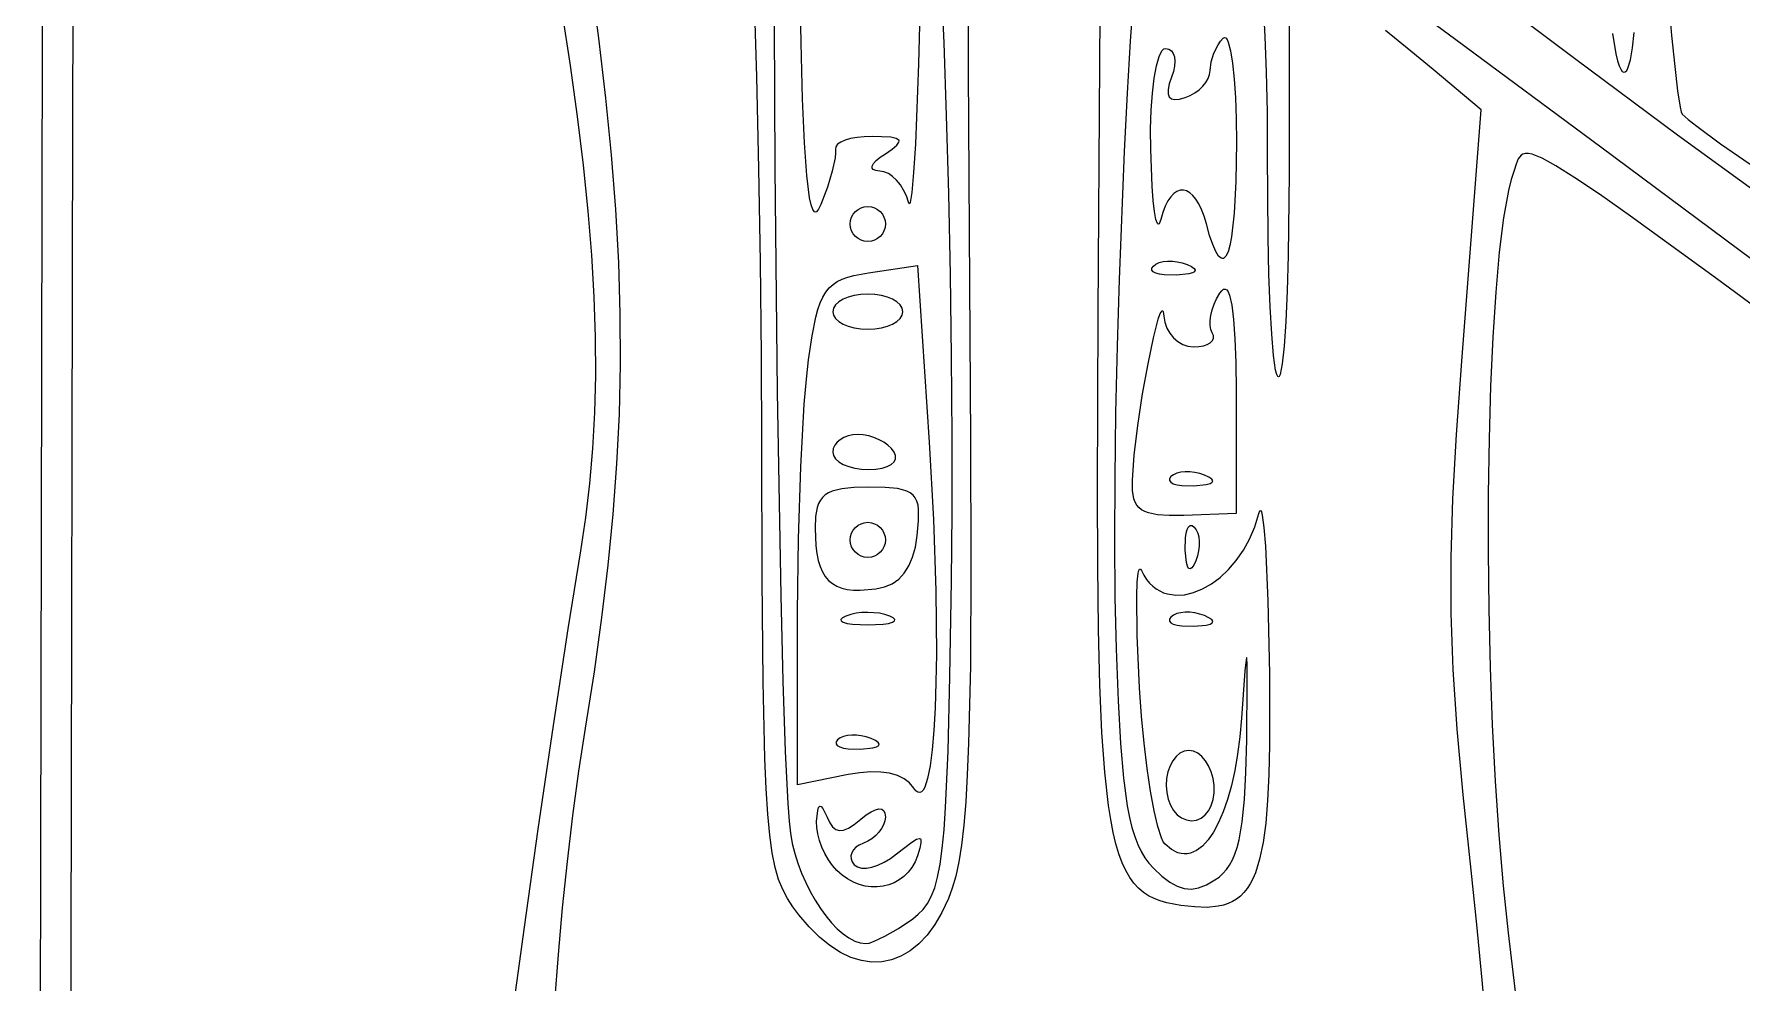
# Model space of a CAD drawing. Header units: millimetres. Extents: x -4.58 to 1.11, y 0.34 to 8.32.
# Drawn here: x -4.583 to -3.502, y 2.62 to 3.22 of the extents above; entities that cross this region are included whole.
import ezdxf

# ---------------------------------------------------------------- set-up
doc = ezdxf.new("R2010")
doc.units = ezdxf.units.MM

msp = doc.modelspace()

# ---------------------------------------------------------------- linework, layer by layer
at = {"flags": 128}
for points in [[(-4.477778, 0.342028), (-4.583333, 0.345181), (-4.581667, 1.453139), (-4.574238, 5.087635)], [(-4.555178, 4.163361), (-4.557265, 3.699306), (-4.559005, 3.167814), (-4.560211, 2.636411), (-4.560695, 2.172624), (-4.560608, 1.987188), (-4.56027, 1.843978), (-4.559659, 1.751435), (-4.559243, 1.726802), (-4.55875, 1.718), (-4.557207, 1.717298), (-4.554058, 1.716617), (-4.543286, 1.715329), (-4.527129, 1.714164), (-4.50628, 1.713151), (-4.481431, 1.712317), (-4.453275, 1.711689), (-4.389819, 1.711167), (-4.227778, 1.711236), (-4.208333, 1.792347)], [(-3.8873, 3.244225), (-3.889395, 3.215793), (-3.891406, 3.182696), (-3.893288, 3.14588), (-3.89649, 3.064873), (-3.89772, 3.022573), (-3.898645, 2.980335), (-3.899218, 2.939105), (-3.899396, 2.899829), (-3.899135, 2.863451), (-3.898389, 2.830917), (-3.897112, 2.798184), (-3.895583, 2.771169), (-3.893687, 2.749214), (-3.891314, 2.731658), (-3.889913, 2.724323), (-3.888351, 2.717841), (-3.886612, 2.712128), (-3.884684, 2.707102), (-3.882552, 2.702681), (-3.880202, 2.698783), (-3.87762, 2.695324), (-3.874792, 2.692222), (-3.869365, 2.687152), (-3.864393, 2.683317), (-3.859729, 2.68069), (-3.855227, 2.679243), (-3.85074, 2.678947), (-3.846122, 2.679773), (-3.841225, 2.681694), (-3.835903, 2.684681), (-3.833205, 2.686575), (-3.830747, 2.688747), (-3.828518, 2.691241), (-3.826507, 2.694102), (-3.824705, 2.697374), (-3.823101, 2.701103), (-3.821685, 2.705334), (-3.820446, 2.710111), (-3.818462, 2.721483), (-3.817065, 2.735579), (-3.816174, 2.752757), (-3.815708, 2.773375), (-3.815356, 2.810995), (-3.815418, 2.821019), (-3.815668, 2.825311), (-3.815763, 2.825499), (-3.815872, 2.825336), (-3.816131, 2.823964), (-3.816827, 2.817072), (-3.819014, 2.787028), (-3.820036, 2.775308), (-3.821455, 2.764273), (-3.823243, 2.753969), (-3.825371, 2.744441), (-3.827811, 2.735735), (-3.830537, 2.727898), (-3.83352, 2.720974), (-3.836733, 2.71501), (-3.840146, 2.710052), (-3.843734, 2.706145), (-3.847467, 2.703335), (-3.851319, 2.701668), (-3.85328, 2.701278), (-3.85526, 2.70119), (-3.857256, 2.701411), (-3.859264, 2.701947), (-3.863302, 2.703984), (-3.867347, 2.707347), (-3.868481, 2.708911), (-3.869636, 2.711327), (-3.87198, 2.718517), (-3.874313, 2.72851), (-3.876568, 2.740901), (-3.878679, 2.755284), (-3.88058, 2.771252), (-3.882204, 2.788399), (-3.883486, 2.806319), (-3.885029, 2.839442), (-3.885328, 2.864479), (-3.885023, 2.873204), (-3.884422, 2.878995), (-3.884011, 2.880695), (-3.883528, 2.881547), (-3.882973, 2.881513), (-3.882347, 2.880556), (-3.880818, 2.877614), (-3.879113, 2.874996), (-3.877242, 2.872696), (-3.87522, 2.870707), (-3.873059, 2.869024), (-3.870771, 2.86764), (-3.868369, 2.866549), (-3.865866, 2.865745), (-3.860605, 2.864974), (-3.855089, 2.865277), (-3.849419, 2.866607), (-3.843694, 2.868913), (-3.838017, 2.872148), (-3.832487, 2.876261), (-3.827206, 2.881205), (-3.822273, 2.886931), (-3.81779, 2.893388), (-3.813856, 2.900529), (-3.810573, 2.908305), (-3.808042, 2.916667), (-3.807479, 2.918289), (-3.806919, 2.918607), (-3.806365, 2.917673), (-3.805821, 2.915539), (-3.804774, 2.907879), (-3.803807, 2.896042), (-3.802223, 2.861503), (-3.801292, 2.81525), (-3.801265, 2.770343), (-3.801695, 2.751551), (-3.802484, 2.735035), (-3.803679, 2.720667), (-3.805331, 2.708323), (-3.807485, 2.697876), (-3.810191, 2.689203), (-3.811766, 2.685492), (-3.813496, 2.682177), (-3.815388, 2.679243), (-3.817448, 2.676673), (-3.819682, 2.674452), (-3.822096, 2.672565), (-3.824696, 2.670996), (-3.827487, 2.669729), (-3.830476, 2.668748), (-3.833669, 2.668037), (-3.840691, 2.667366), (-3.8486, 2.66759), (-3.857444, 2.668583), (-3.86633, 2.670262), (-3.870386, 2.671428), (-3.874193, 2.672882), (-3.877759, 2.674675), (-3.881092, 2.676862), (-3.884198, 2.679493), (-3.887084, 2.682623), (-3.889759, 2.686303), (-3.89223, 2.690586), (-3.894503, 2.695524), (-3.896587, 2.701171), (-3.898488, 2.707578), (-3.900213, 2.714798), (-3.901771, 2.722884), (-3.903168, 2.731889), (-3.90551, 2.752863), (-3.907298, 2.778141), (-3.908589, 2.808143), (-3.909442, 2.84329), (-3.909917, 2.884003), (-3.910071, 2.930701), (-3.909653, 3.043736), (-3.907694, 3.359708)], [(-3.991771, 3.308512), (-3.992007, 3.197449), (-3.991222, 3.061819), (-3.990462, 2.963325), (-3.990243, 2.88352), (-3.99064, 2.820186), (-3.991731, 2.771104), (-3.99256, 2.751215), (-3.99359, 2.734056), (-3.994832, 2.719351), (-3.996294, 2.706823), (-3.997987, 2.696195), (-3.99992, 2.687188), (-4.002101, 2.679525), (-4.004542, 2.672931), (-4.008643, 2.66416), (-4.013151, 2.656455), (-4.018032, 2.649819), (-4.023249, 2.644256), (-4.028767, 2.63977), (-4.034551, 2.636365), (-4.040566, 2.634044), (-4.046774, 2.632813), (-4.053142, 2.632673), (-4.059634, 2.63363), (-4.066214, 2.635687), (-4.072846, 2.638849), (-4.079496, 2.643118), (-4.086128, 2.648499), (-4.092706, 2.654995), (-4.099194, 2.662611), (-4.103049, 2.66773), (-4.10645, 2.67293), (-4.109426, 2.678578), (-4.112006, 2.685042), (-4.114219, 2.692688), (-4.116093, 2.701884), (-4.117659, 2.712996), (-4.118944, 2.726392), (-4.119979, 2.742439), (-4.12079, 2.761504), (-4.121862, 2.810154), (-4.122392, 2.875281), (-4.122611, 2.959819), (-4.122898, 3.016708), (-4.123564, 3.075698), (-4.124566, 3.135076), (-4.125861, 3.193127), (-4.127406, 3.248137)], [(-3.818195, 3.316279), (-3.683319, 3.216667), (-3.591441, 3.148838), (-3.486752, 3.070934)], [(-4.115055, 3.272694), (-4.114398, 3.135266), (-4.112889, 2.993625), (-4.110662, 2.864852), (-4.10932, 2.810629), (-4.107849, 2.766029), (-4.106264, 2.733186), (-4.105435, 2.721841), (-4.104583, 2.714236), (-4.103393, 2.707879), (-4.101787, 2.701527), (-4.099801, 2.695237), (-4.097475, 2.689064), (-4.094846, 2.683063), (-4.091953, 2.677292), (-4.088835, 2.671805), (-4.085528, 2.666658), (-4.082071, 2.661908), (-4.078503, 2.65761), (-4.074862, 2.65382), (-4.071185, 2.650594), (-4.067511, 2.647987), (-4.063878, 2.646056), (-4.060325, 2.644857), (-4.056889, 2.644444), (-4.0548, 2.644766), (-4.052002, 2.645687), (-4.044762, 2.649069), (-4.036145, 2.654077), (-4.027125, 2.660194)], [(-4.021847, 3.266667), (-4.023395, 3.20133), (-4.025424, 3.150747), (-4.026537, 3.132553), (-4.027671, 3.119928), (-4.028795, 3.113498), (-4.029343, 3.112802), (-4.029875, 3.113889), (-4.031166, 3.117798), (-4.032885, 3.121451), (-4.034959, 3.124768), (-4.037312, 3.127668), (-4.039872, 3.130072), (-4.042562, 3.131899), (-4.045311, 3.133068), (-4.048042, 3.1335), (-4.050476, 3.13374), (-4.052066, 3.134366), (-4.052821, 3.135347), (-4.052753, 3.136649), (-4.051872, 3.138242), (-4.050186, 3.140094), (-4.047707, 3.142172), (-4.044444, 3.144444), (-4.040105, 3.147409), (-4.037219, 3.149809), (-4.035829, 3.151697), (-4.035707, 3.152466), (-4.035976, 3.153128), (-4.037702, 3.154158), (-4.04105, 3.154839), (-4.052778, 3.155375), (-4.057764, 3.155241), (-4.062348, 3.154787), (-4.066434, 3.154047), (-4.069925, 3.153054), (-4.072727, 3.151842), (-4.074745, 3.150443), (-4.075881, 3.148892), (-4.076042, 3.147222), (-4.075915, 3.145004), (-4.076228, 3.141882), (-4.078024, 3.133503), (-4.081128, 3.123234), (-4.085236, 3.112222), (-4.086678, 3.109275), (-4.088022, 3.107748), (-4.088659, 3.107529), (-4.089272, 3.107679), (-4.090431, 3.109109), (-4.091503, 3.112077), (-4.092491, 3.116623), (-4.094233, 3.130608), (-4.095683, 3.15138), (-4.096873, 3.179257), (-4.09783, 3.214557), (-4.098583, 3.257597)], [(-3.788889, 3.268181), (-3.788889, 3.132236), (-3.789447, 3.080006), (-3.7901, 3.057573), (-3.790965, 3.038299), (-3.792013, 3.022712), (-3.793213, 3.011342), (-3.794538, 3.004715), (-3.795238, 3.003346), (-3.795596, 3.003176), (-3.795958, 3.003361), (-3.796676, 3.004775), (-3.797368, 3.00751), (-3.798662, 3.016654), (-3.799814, 3.030216), (-3.800797, 3.04762), (-3.801584, 3.068287), (-3.802148, 3.09164), (-3.8025, 3.144097), (-3.8026, 3.170952), (-3.803093, 3.196004), (-3.80394, 3.218707), (-3.805101, 3.23851)], [(-3.550815, 3.26771), (-3.546682, 3.219282), (-3.544721, 3.199697), (-3.542906, 3.184322), (-3.541295, 3.173998), (-3.540583, 3.170994), (-3.539944, 3.169569), (-3.536194, 3.1662), (-3.530747, 3.161837), (-3.515774, 3.150795), (-3.49705, 3.137774)], [(-4.231257, 3.25741), (-4.225976, 3.21754), (-4.221564, 3.179717), (-4.218015, 3.143655), (-4.215324, 3.109065), (-4.213485, 3.075659), (-4.212495, 3.043149), (-4.212347, 3.011248), (-4.213036, 2.979667), (-4.214558, 2.948119), (-4.216907, 2.916316), (-4.220078, 2.883969), (-4.224066, 2.850791), (-4.228866, 2.816495), (-4.234472, 2.780792), (-4.238661, 2.753639), (-4.242491, 2.725417), (-4.245947, 2.696437), (-4.249017, 2.667008), (-4.251688, 2.637441), (-4.253947, 2.608045)], [(-4.027125, 2.660194), (-4.023627, 2.66298), (-4.020515, 2.666086), (-4.017763, 2.669746), (-4.015344, 2.674195), (-4.013231, 2.679664), (-4.011398, 2.68639), (-4.009817, 2.694603), (-4.008462, 2.70454), (-4.007305, 2.716433), (-4.006321, 2.730515), (-4.004762, 2.766185), (-4.003569, 2.813418), (-4.002528, 2.874083), (-4.002117, 2.917626), (-4.002116, 2.965481), (-4.002498, 3.016085), (-4.003236, 3.067872), (-4.004302, 3.119277), (-4.005668, 3.168736), (-4.007308, 3.214684), (-4.009194, 3.255556)], [(-3.490653, 3.118208), (-3.542963, 3.156141), (-3.608145, 3.204648), (-3.6834, 3.261578)], [(-4.292028, 2.515375), (-4.272972, 2.654903), (-4.264254, 2.716866), (-4.254609, 2.782422), (-4.245212, 2.843756), (-4.237236, 2.893056), (-4.23401, 2.914218), (-4.231441, 2.93577), (-4.229538, 2.957837), (-4.228311, 2.980545), (-4.227768, 3.004019), (-4.227918, 3.028386), (-4.22877, 3.053772), (-4.230333, 3.080302), (-4.232617, 3.108103), (-4.235629, 3.1373), (-4.239379, 3.16802), (-4.243877, 3.200388), (-4.24913, 3.23453)], [(-3.663471, 2.586093), (-3.666554, 2.621259), (-3.669959, 2.656557), (-3.673611, 2.690986), (-3.678662, 2.738581), (-3.682411, 2.780234), (-3.684895, 2.81787), (-3.686148, 2.853415), (-3.686206, 2.888795), (-3.685105, 2.925937), (-3.682881, 2.966766), (-3.679569, 3.013208), (-3.667306, 3.172222), (-3.697542, 3.197778), (-3.711691, 3.209477), (-3.72787, 3.222422)], [(-3.841222, 3.1), (-3.842653, 3.104833), (-3.844242, 3.109056), (-3.845966, 3.112665), (-3.847803, 3.115659), (-3.849727, 3.118035), (-3.851718, 3.119791), (-3.85375, 3.120926), (-3.855802, 3.121436), (-3.857849, 3.121319), (-3.859869, 3.120574), (-3.861839, 3.119198), (-3.863734, 3.117189), (-3.865532, 3.114545), (-3.86721, 3.111263), (-3.868744, 3.107341), (-3.870111, 3.102778), (-3.871161, 3.100176), (-3.871681, 3.099897), (-3.872191, 3.100269), (-3.873174, 3.102875), (-3.874085, 3.107812), (-3.874897, 3.114898), (-3.875586, 3.12395), (-3.876486, 3.147222), (-3.876525, 3.160056), (-3.876137, 3.172029), (-3.87536, 3.182879), (-3.874234, 3.192344), (-3.872798, 3.200161), (-3.87109, 3.20607), (-3.870146, 3.208226), (-3.869149, 3.209807), (-3.868103, 3.21078), (-3.867014, 3.211111), (-3.864995, 3.210739), (-3.863387, 3.209674), (-3.862204, 3.207991), (-3.861464, 3.205764), (-3.861181, 3.203068), (-3.861371, 3.199978), (-3.862051, 3.19657), (-3.863236, 3.192917), (-3.86468, 3.188624), (-3.865415, 3.185115), (-3.865433, 3.182379), (-3.864727, 3.180406), (-3.863292, 3.179188), (-3.861121, 3.178714), (-3.858206, 3.178974), (-3.854542, 3.179958), (-3.851397, 3.181254), (-3.848463, 3.182937), (-3.845805, 3.184937), (-3.843486, 3.187184), (-3.841571, 3.189606), (-3.840124, 3.192134), (-3.839208, 3.194696), (-3.838889, 3.197222), (-3.838231, 3.202548), (-3.836441, 3.208163), (-3.833791, 3.213398), (-3.83223, 3.215664), (-3.830556, 3.217583), (-3.829707, 3.218048), (-3.828882, 3.217745), (-3.828085, 3.21671), (-3.82732, 3.214974), (-3.825905, 3.209539), (-3.82467, 3.20171), (-3.82365, 3.191757), (-3.82288, 3.179949), (-3.822392, 3.166556), (-3.822222, 3.151847), (-3.822579, 3.126787), (-3.823617, 3.106754), (-3.825282, 3.091888), (-3.826334, 3.086436), (-3.827524, 3.08233), (-3.828845, 3.079586), (-3.830291, 3.078221), (-3.831059, 3.078062), (-3.831855, 3.078254), (-3.833531, 3.079703), (-3.835312, 3.082584), (-3.837192, 3.086915), (-3.839164, 3.092715), (-3.841222, 3.1)], [(-3.584002, 3.220459), (-3.582017, 3.207713), (-3.580991, 3.20318), (-3.579944, 3.2), (-3.578894, 3.197894), (-3.577886, 3.196578), (-3.576922, 3.196026), (-3.576002, 3.196213), (-3.575128, 3.197112), (-3.5743, 3.198699), (-3.572789, 3.203832), (-3.571475, 3.211406), (-3.570368, 3.221216)], [(-3.442415, 3.009455), (-3.51898, 3.065955), (-3.572766, 3.104986), (-3.592424, 3.118805), (-3.607955, 3.129283), (-3.619882, 3.136761), (-3.628728, 3.141582), (-3.635016, 3.144088), (-3.637364, 3.144579), (-3.639268, 3.144619), (-3.640794, 3.144252), (-3.642007, 3.143519), (-3.643756, 3.141129), (-3.645038, 3.137791), (-3.646375, 3.133847), (-3.648207, 3.128143), (-3.649933, 3.121192), (-3.653067, 3.103809), (-3.655773, 3.082211), (-3.658048, 3.056911), (-3.659886, 3.028422), (-3.661285, 2.997257), (-3.66224, 2.963929), (-3.662747, 2.928951), (-3.662801, 2.892837), (-3.662399, 2.856099), (-3.661537, 2.81925), (-3.660211, 2.782804), (-3.658416, 2.747274), (-3.656149, 2.713172), (-3.653405, 2.681011), (-3.650181, 2.651306), (-3.644764, 2.604993)], [(-4.066667, 3.1), (-4.06644, 3.102232), (-4.06579, 3.104314), (-4.064762, 3.106201), (-4.063403, 3.107847), (-4.061757, 3.109207), (-4.05987, 3.110234), (-4.057788, 3.110884), (-4.055556, 3.111111), (-4.053324, 3.110884), (-4.051241, 3.110234), (-4.049354, 3.109207), (-4.047708, 3.107847), (-4.046349, 3.106201), (-4.045321, 3.104314), (-4.044671, 3.102232), (-4.044444, 3.1), (-4.044671, 3.097768), (-4.045321, 3.095686), (-4.046349, 3.093799), (-4.047708, 3.092153), (-4.049354, 3.090793), (-4.051241, 3.089766), (-4.053324, 3.089116), (-4.055556, 3.088889), (-4.057788, 3.089116), (-4.05987, 3.089766), (-4.061757, 3.090793), (-4.063403, 3.092153), (-4.064762, 3.093799), (-4.06579, 3.095686), (-4.06644, 3.097768), (-4.066667, 3.1)], [(-4.026347, 2.742778), (-4.029084, 2.746105), (-4.032588, 2.748801), (-4.036828, 2.75086), (-4.041774, 2.752276), (-4.047396, 2.753043), (-4.053664, 2.753155), (-4.060546, 2.752605), (-4.068014, 2.751389), (-4.1, 2.745), (-4.1, 2.854278), (-4.099454, 2.900696), (-4.097969, 2.946292), (-4.09577, 2.985825), (-4.094473, 3.00168), (-4.093083, 3.014056), (-4.09082, 3.02908), (-4.08843, 3.040933), (-4.087096, 3.045803), (-4.085621, 3.050038), (-4.08397, 3.053691), (-4.082104, 3.056816), (-4.079989, 3.059464), (-4.077587, 3.061689), (-4.074862, 3.063543), (-4.071779, 3.065079), (-4.068299, 3.06635), (-4.064388, 3.067408), (-4.055125, 3.069097), (-4.024083, 3.073653), (-4.016694, 2.961819), (-4.013979, 2.912848), (-4.012488, 2.867735), (-4.012168, 2.827635), (-4.012432, 2.809827), (-4.012969, 2.793705), (-4.013773, 2.779414), (-4.014838, 2.767099), (-4.016158, 2.756903), (-4.017726, 2.748972), (-4.019535, 2.743449), (-4.020528, 2.741636), (-4.021579, 2.74048), (-4.022687, 2.739998), (-4.023852, 2.740208), (-4.025072, 2.741129), (-4.026347, 2.742778)], [(-3.874764, 3.073375), (-3.873117, 3.074605), (-3.871005, 3.075521), (-3.868517, 3.076121), (-3.865738, 3.076401), (-3.862757, 3.076357), (-3.85966, 3.075986), (-3.856536, 3.075285), (-3.853472, 3.07425), (-3.850685, 3.072967), (-3.848962, 3.071782), (-3.848288, 3.07071), (-3.848649, 3.069766), (-3.850033, 3.068962), (-3.852425, 3.068314), (-3.860181, 3.067542), (-3.867924, 3.067729), (-3.87092, 3.0682), (-3.873253, 3.068891), (-3.874864, 3.069778), (-3.875692, 3.070837), (-3.875679, 3.072044), (-3.874764, 3.073375)], [(-4.033333, 3.044444), (-4.033787, 3.046676), (-4.035087, 3.048759), (-4.037142, 3.050646), (-4.039861, 3.052292), (-4.043153, 3.053651), (-4.046927, 3.054679), (-4.051092, 3.055329), (-4.055556, 3.055556), (-4.06002, 3.055329), (-4.064184, 3.054679), (-4.067958, 3.053651), (-4.07125, 3.052292), (-4.073969, 3.050646), (-4.076024, 3.048759), (-4.077324, 3.046676), (-4.077778, 3.044444), (-4.077324, 3.042212), (-4.076024, 3.04013), (-4.073969, 3.038243), (-4.07125, 3.036597), (-4.067958, 3.035238), (-4.064184, 3.03421), (-4.06002, 3.03356), (-4.055556, 3.033333), (-4.051092, 3.03356), (-4.046927, 3.03421), (-4.043153, 3.035238), (-4.039861, 3.036597), (-4.037142, 3.038243), (-4.035087, 3.04013), (-4.033787, 3.042212), (-4.033333, 3.044444)], [(-3.888069, 2.937694), (-3.886902, 2.953546), (-3.884616, 2.972417), (-3.881579, 2.992389), (-3.878161, 3.011545), (-3.874731, 3.027968), (-3.871657, 3.039741), (-3.870369, 3.043285), (-3.869309, 3.044947), (-3.868879, 3.044997), (-3.868522, 3.044487), (-3.868056, 3.041667), (-3.867423, 3.037761), (-3.86615, 3.034117), (-3.864313, 3.030815), (-3.861988, 3.027934), (-3.859252, 3.025555), (-3.856183, 3.023757), (-3.852855, 3.022619), (-3.849347, 3.022222), (-3.845979, 3.022403), (-3.843053, 3.022921), (-3.840617, 3.023741), (-3.83872, 3.024825), (-3.837412, 3.026137), (-3.83674, 3.027642), (-3.836753, 3.029303), (-3.8375, 3.031083), (-3.838393, 3.033193), (-3.838822, 3.035798), (-3.838809, 3.038796), (-3.838372, 3.042083), (-3.837529, 3.045558), (-3.836301, 3.049118), (-3.834706, 3.052661), (-3.832764, 3.056083), (-3.831534, 3.057723), (-3.830381, 3.058626), (-3.829306, 3.058794), (-3.828307, 3.058228), (-3.827386, 3.056928), (-3.826543, 3.054895), (-3.82509, 3.048634), (-3.82395, 3.039452), (-3.823123, 3.027355), (-3.822612, 3.01235), (-3.822417, 2.994444), (-3.822278, 2.916667), (-3.855583, 2.915472), (-3.864778, 2.915372), (-3.872173, 2.915866), (-3.877934, 2.917069), (-3.880253, 2.917971), (-3.882227, 2.919094), (-3.883876, 2.92045), (-3.885221, 2.922055), (-3.886282, 2.923922), (-3.887081, 2.926066), (-3.887975, 2.931241), (-3.888069, 2.937694)], [(-4.038889, 2.955556), (-4.040595, 2.957788), (-4.042819, 2.95987), (-4.045465, 2.961757), (-4.048441, 2.963403), (-4.051653, 2.964762), (-4.055006, 2.96579), (-4.058408, 2.96644), (-4.061764, 2.966667), (-4.06498, 2.96644), (-4.067981, 2.96579), (-4.0707, 2.964762), (-4.073073, 2.963403), (-4.075033, 2.961757), (-4.076514, 2.95987), (-4.077451, 2.957788), (-4.077778, 2.955556), (-4.077311, 2.953324), (-4.075973, 2.951241), (-4.073858, 2.949354), (-4.071059, 2.947708), (-4.06767, 2.946349), (-4.063786, 2.945321), (-4.059498, 2.944671), (-4.054903, 2.944444), (-4.050447, 2.944671), (-4.046561, 2.945321), (-4.04331, 2.946349), (-4.04076, 2.947708), (-4.038978, 2.949354), (-4.038028, 2.951241), (-4.037976, 2.953324), (-4.038889, 2.955556)], [(-3.842361, 2.940917), (-3.845425, 2.941952), (-3.848549, 2.942653), (-3.851646, 2.943024), (-3.854627, 2.943068), (-3.857405, 2.942788), (-3.859894, 2.942188), (-3.862006, 2.941272), (-3.863653, 2.940042), (-3.864568, 2.93871), (-3.864581, 2.937503), (-3.863753, 2.936444), (-3.862142, 2.935557), (-3.859809, 2.934866), (-3.856813, 2.934395), (-3.849069, 2.934208), (-3.841314, 2.934981), (-3.838922, 2.935629), (-3.837538, 2.936432), (-3.837177, 2.937377), (-3.837851, 2.938449), (-3.839574, 2.939633), (-3.842361, 2.940917)], [(-4.024264, 2.902778), (-4.023412, 2.91197), (-4.023398, 2.91913), (-4.023782, 2.922026), (-4.024469, 2.924506), (-4.02549, 2.926603), (-4.026875, 2.928347), (-4.028656, 2.92977), (-4.030864, 2.930902), (-4.033531, 2.931774), (-4.036686, 2.932418), (-4.044588, 2.933146), (-4.054819, 2.933333), (-4.064402, 2.933102), (-4.072072, 2.932309), (-4.078026, 2.930805), (-4.08042, 2.92974), (-4.082458, 2.928441), (-4.084165, 2.92689), (-4.085565, 2.925068), (-4.086683, 2.922956), (-4.087542, 2.920536), (-4.088585, 2.914698), (-4.088889, 2.907403), (-4.088412, 2.896181), (-4.087796, 2.891344), (-4.086911, 2.887005), (-4.085744, 2.883152), (-4.08428, 2.879771), (-4.082508, 2.876848), (-4.080413, 2.87437), (-4.077983, 2.872324), (-4.075203, 2.870696), (-4.072062, 2.869474), (-4.068545, 2.868643), (-4.06464, 2.868191), (-4.060332, 2.868104), (-4.050458, 2.868972), (-4.044993, 2.870205), (-4.04018, 2.872258), (-4.036007, 2.875149), (-4.03246, 2.878896), (-4.029526, 2.883515), (-4.027191, 2.889023), (-4.025441, 2.895438), (-4.024264, 2.902778)], [(-4.066667, 2.9), (-4.06644, 2.902232), (-4.06579, 2.904314), (-4.064762, 2.906201), (-4.063403, 2.907847), (-4.061757, 2.909207), (-4.05987, 2.910234), (-4.057788, 2.910884), (-4.055556, 2.911111), (-4.053324, 2.910884), (-4.051241, 2.910234), (-4.049354, 2.909207), (-4.047708, 2.907847), (-4.046349, 2.906201), (-4.045321, 2.904314), (-4.044671, 2.902232), (-4.044444, 2.9), (-4.044671, 2.897768), (-4.045321, 2.895686), (-4.046349, 2.893799), (-4.047708, 2.892153), (-4.049354, 2.890793), (-4.051241, 2.889766), (-4.053324, 2.889116), (-4.055556, 2.888889), (-4.057788, 2.889116), (-4.05987, 2.889766), (-4.061757, 2.890793), (-4.063403, 2.892153), (-4.064762, 2.893799), (-4.06579, 2.895686), (-4.06644, 2.897768), (-4.066667, 2.9)], [(-3.854681, 2.893514), (-3.854492, 2.901252), (-3.854019, 2.904248), (-3.853326, 2.906582), (-3.852439, 2.908194), (-3.85138, 2.909024), (-3.850175, 2.909012), (-3.848847, 2.908097), (-3.847617, 2.90645), (-3.846699, 2.904339), (-3.846096, 2.90185), (-3.845814, 2.899071), (-3.845856, 2.89609), (-3.846224, 2.892994), (-3.846924, 2.88987), (-3.847958, 2.886806), (-3.849246, 2.884015), (-3.850433, 2.882289), (-3.851505, 2.881615), (-3.85245, 2.881977), (-3.853253, 2.883363), (-3.853902, 2.885757), (-3.854681, 2.893514)], [(-3.842361, 2.852028), (-3.845425, 2.853063), (-3.848549, 2.853764), (-3.851646, 2.854135), (-3.854627, 2.854179), (-3.857405, 2.853899), (-3.859894, 2.853299), (-3.862006, 2.852383), (-3.863653, 2.851153), (-3.864568, 2.849821), (-3.864581, 2.848614), (-3.863753, 2.847555), (-3.862142, 2.846668), (-3.859809, 2.845977), (-3.856813, 2.845506), (-3.849069, 2.845319), (-3.841314, 2.846092), (-3.838922, 2.84674), (-3.837538, 2.847543), (-3.837177, 2.848488), (-3.837851, 2.84956), (-3.839574, 2.850744), (-3.842361, 2.852028)], [(-4.041667, 2.851792), (-4.04474, 2.852803), (-4.048155, 2.853526), (-4.055556, 2.854104), (-4.059313, 2.85396), (-4.062956, 2.853526), (-4.066371, 2.852803), (-4.069444, 2.851792), (-4.071667, 2.85067), (-4.072645, 2.849622), (-4.072435, 2.848672), (-4.071094, 2.847842), (-4.068678, 2.847156), (-4.065245, 2.846637), (-4.055556, 2.846194), (-4.045866, 2.846637), (-4.042433, 2.847156), (-4.040017, 2.847842), (-4.038676, 2.848672), (-4.038466, 2.849622), (-4.039444, 2.85067), (-4.041667, 2.851792)], [(-4.053472, 2.77425), (-4.056536, 2.775285), (-4.05966, 2.775986), (-4.062757, 2.776357), (-4.065738, 2.776401), (-4.068517, 2.776121), (-4.071005, 2.775521), (-4.073117, 2.774605), (-4.074764, 2.773375), (-4.075679, 2.772044), (-4.075692, 2.770837), (-4.074864, 2.769778), (-4.073253, 2.768891), (-4.07092, 2.7682), (-4.067924, 2.767729), (-4.060181, 2.767542), (-4.052425, 2.768314), (-4.050033, 2.768962), (-4.048649, 2.769766), (-4.048288, 2.77071), (-4.048962, 2.771782), (-4.050685, 2.772967), (-4.053472, 2.77425)], [(-3.836389, 2.744444), (-3.837016, 2.748908), (-3.838166, 2.753073), (-3.839773, 2.756847), (-3.841771, 2.760139), (-3.844095, 2.762858), (-3.846678, 2.764913), (-3.849455, 2.766213), (-3.852361, 2.766667), (-3.855237, 2.766213), (-3.857919, 2.764913), (-3.860348, 2.762858), (-3.862467, 2.760139), (-3.864217, 2.756847), (-3.865539, 2.753073), (-3.866375, 2.748908), (-3.866667, 2.744444), (-3.86634, 2.73998), (-3.865405, 2.735816), (-3.863927, 2.732042), (-3.861972, 2.72875), (-3.859606, 2.726031), (-3.856893, 2.723976), (-3.853901, 2.722676), (-3.850694, 2.722222), (-3.847421, 2.722656), (-3.844475, 2.723909), (-3.841905, 2.725906), (-3.83976, 2.728573), (-3.838088, 2.731835), (-3.836937, 2.735617), (-3.836354, 2.739845), (-3.836389, 2.744444)], [(-4.075236, 2.690778), (-4.077958, 2.693874), (-4.080465, 2.697442), (-4.082703, 2.701356), (-4.08462, 2.705488), (-4.086162, 2.709712), (-4.087277, 2.713901), (-4.087912, 2.717928), (-4.088014, 2.721667), (-4.087283, 2.728643), (-4.086708, 2.730557), (-4.085981, 2.731425), (-4.085093, 2.731253), (-4.084035, 2.730044), (-4.081375, 2.724528), (-4.079681, 2.720897), (-4.07786, 2.718263), (-4.075836, 2.716621), (-4.073535, 2.715965), (-4.070879, 2.716291), (-4.067793, 2.717594), (-4.064201, 2.719869), (-4.060028, 2.723111), (-4.056519, 2.725828), (-4.053421, 2.727822), (-4.050751, 2.729091), (-4.048528, 2.729634), (-4.046768, 2.729448), (-4.045489, 2.728531), (-4.044708, 2.726882), (-4.044444, 2.7245), (-4.044728, 2.72208), (-4.04554, 2.719627), (-4.046825, 2.717208), (-4.048524, 2.714891), (-4.050582, 2.712743), (-4.052941, 2.710834), (-4.055543, 2.70923), (-4.058333, 2.708), (-4.060959, 2.706824), (-4.06309, 2.705387), (-4.064703, 2.703743), (-4.065774, 2.701948), (-4.066279, 2.700058), (-4.066193, 2.698129), (-4.065492, 2.696216), (-4.064153, 2.694375), (-4.062152, 2.692951), (-4.059544, 2.692234), (-4.056442, 2.692194), (-4.052953, 2.692806), (-4.049189, 2.694039), (-4.04526, 2.695867), (-4.041276, 2.698262), (-4.037347, 2.701194), (-4.027791, 2.70866), (-4.024802, 2.710472), (-4.022885, 2.710993), (-4.0223, 2.710767), (-4.021949, 2.710214), (-4.021902, 2.708128), (-4.022653, 2.704726), (-4.024111, 2.7), (-4.025678, 2.696127), (-4.02766, 2.692657), (-4.030013, 2.6896), (-4.032695, 2.686961), (-4.035665, 2.68475), (-4.03888, 2.682973), (-4.042298, 2.681638), (-4.045877, 2.680753), (-4.049574, 2.680326), (-4.053348, 2.680363), (-4.057156, 2.680873), (-4.060957, 2.681863), (-4.064707, 2.683341), (-4.068365, 2.685315), (-4.071889, 2.687791), (-4.075236, 2.690778)]]:
    msp.add_lwpolyline(points, dxfattribs=at)

doc.saveas('drawing.dxf')
